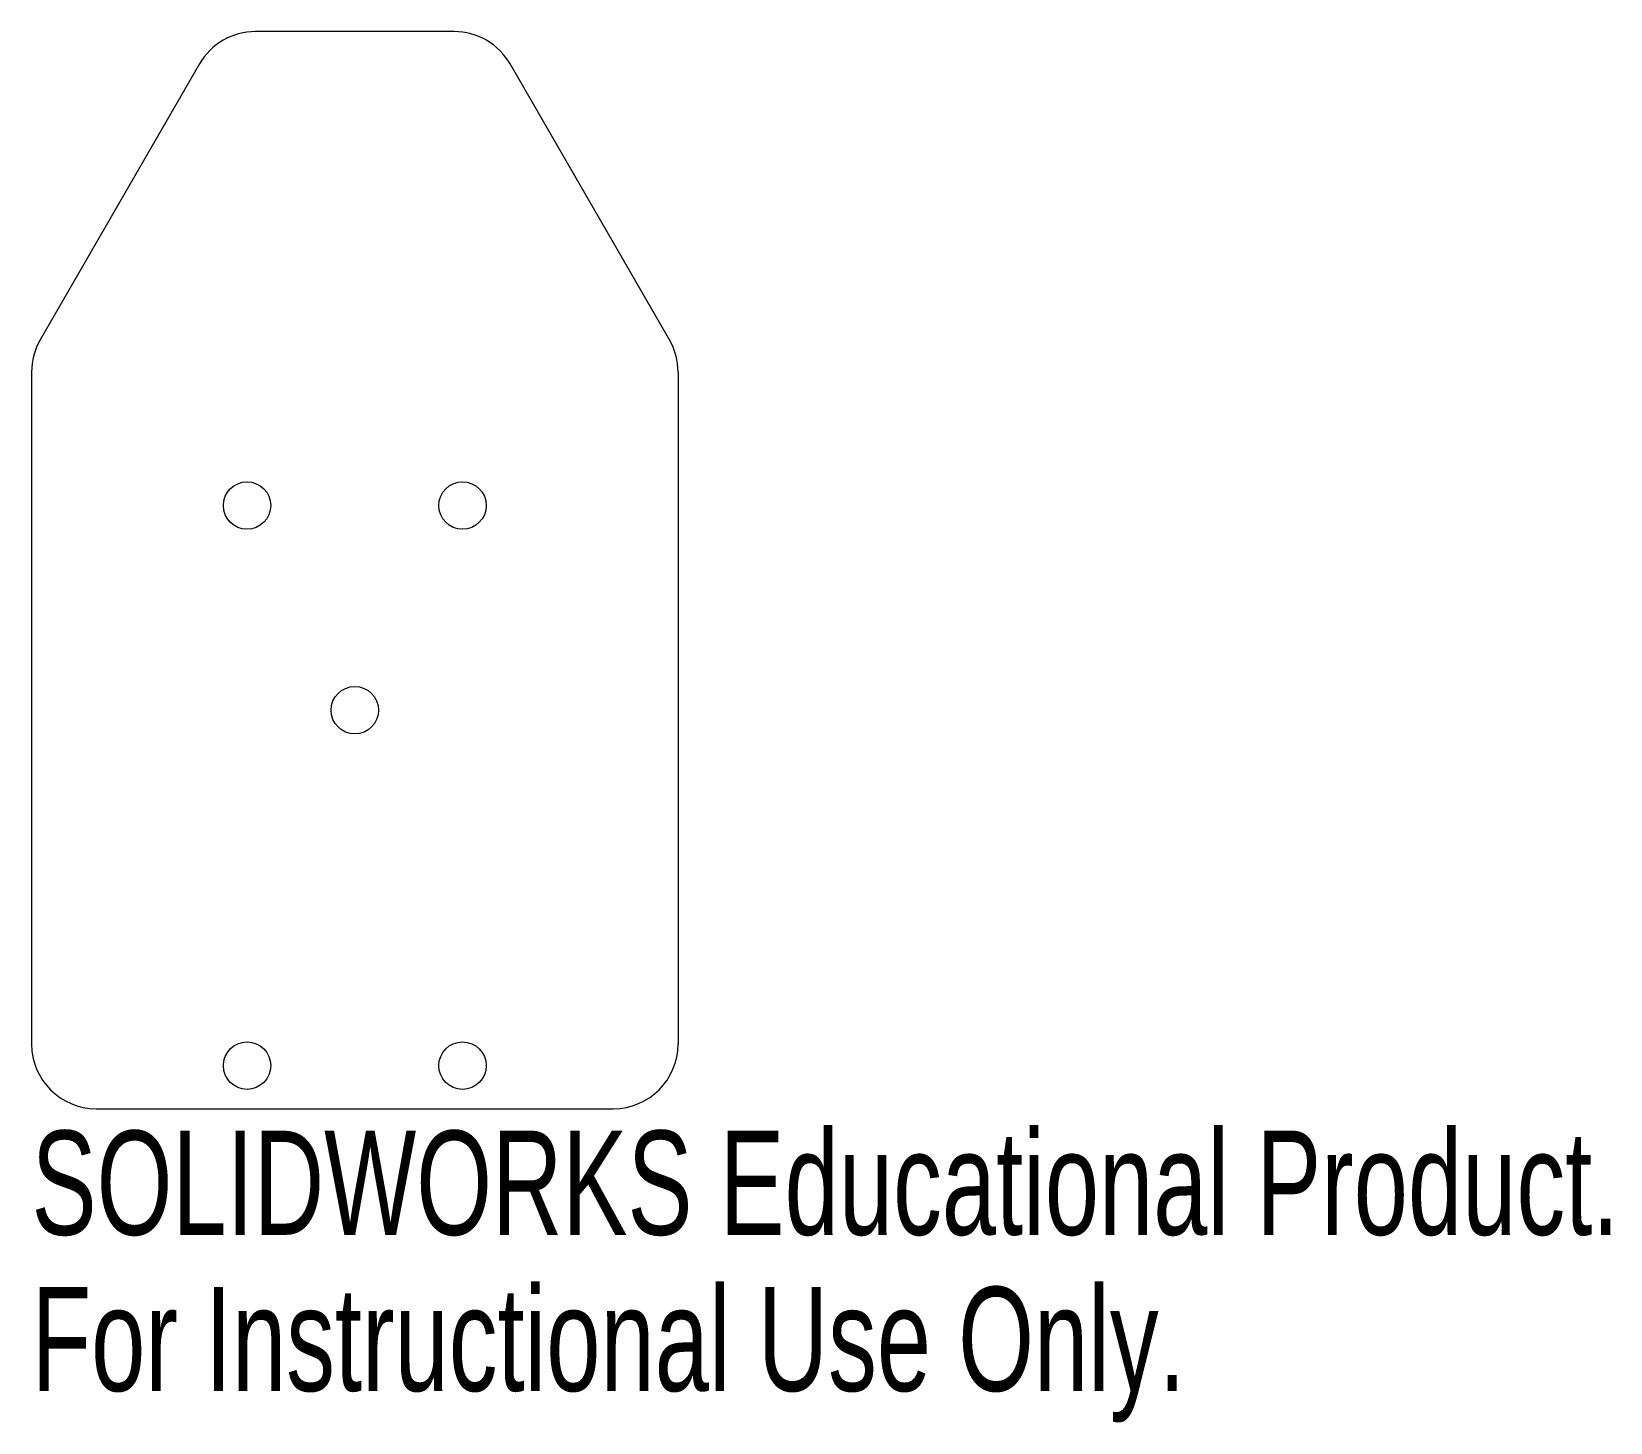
# Model space of a CAD drawing. Header units: millimetres. Extents: x 0 to 73.3, y -14.6 to 50.
import ezdxf

# ---------------------------------------------------------------- set-up
doc = ezdxf.new("R2010")
doc.units = ezdxf.units.MM
doc.styles.add('SLDTEXTSTYLE0', font='TXT', dxfattribs={"width": 0.7})

msp = doc.modelspace()

# ---------------------------------------------------------------- linework, layer by layer
at = {"color": 7, "linetype": 'Continuous', "lineweight": 15}
for p, q in [((19.608, 50), (10.392, 50)), ((7.794, 48.5), (0.402, 35.696)), ((29.598, 35.696), (22.206, 48.5)), ((0, 34.196), (0, 3)), ((30, 34.196), (30, 3)), ((3, 0), (27, 0))]:
    msp.add_line(p, q, dxfattribs=at)
for centre in [(10, 28), (20, 28), (15, 18.5), (10, 2), (20, 2)]:
    msp.add_circle(centre, 1.1, dxfattribs=at)
for centre, start, end in [((10.392, 47), 90, 150), ((19.608, 47), 30, 90), ((3, 34.196), 150, 180), ((27, 34.196), 0, 30), ((3, 3), 180, 270), ((27, 3), 270, 0)]:
    msp.add_arc(centre, 3, start, end, dxfattribs=at)

# ---------------------------------------------------------------- texts
at = {"color": 7, "linetype": 'Continuous', "char_height": 4.83362, "attachment_point": 1, "style": 'SLDTEXTSTYLE0'}
for s, insert in [('SOLIDWORKS Educational Product.', (0, -1.02)), ('For Instructional Use Only.', (0, -8.27))]:
    msp.add_mtext(s, dxfattribs=dict(at, insert=insert))

doc.saveas('drawing.dxf')
